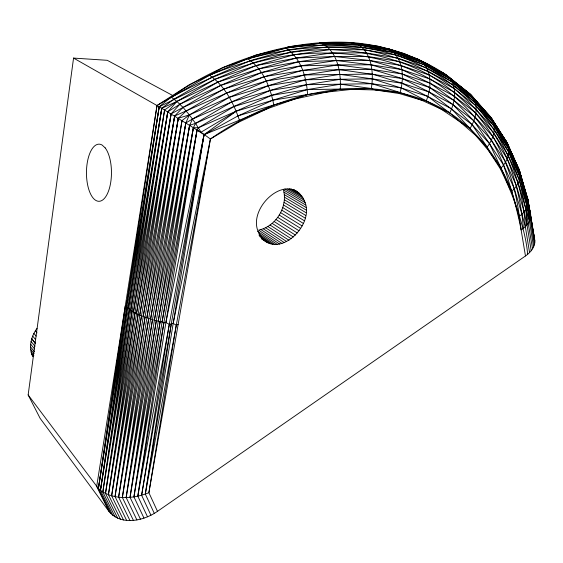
<?xml version="1.0" encoding="UTF-8"?>
<svg xmlns="http://www.w3.org/2000/svg" width="563" height="563" viewBox="0 0 563 563"><rect width="100%" height="100%" fill="white"/><g stroke="black" fill="none" stroke-linecap="round" stroke-linejoin="round"><path stroke-width="0.84" d="M279.565 244.025L258.593 230.112C275.856 226.586 288.066 206.931 283.428 189.907L305.146 202.624C314.731 228.05 272.562 264.16 258.072 231.393C247.446 205.516 291.317 168.478 305.146 202.624M32.745 356.583C28.27 347.385 31.141 336.273 37.01 328.384M173.453 95.9L107.273 60.318L73.556 58.08L28.15 394.93L40.135 418.358L109.145 511.654C121.326 525.99 143.882 520.874 157.485 511.338L525.469 255.975C530.846 252.287 535.962 246.115 534.618 239.169L527.763 199.042L519.009 169.336L506.186 141.243L491.147 117.688L474.039 98.863M525.469 255.975L521.141 229.986C526.813 226.22 532.528 219.394 530.142 212.167M110.862 513.646L98.398 488.494L125.246 306.033L132.08 311.114L105.506 493.462L117.702 518.227M127.203 307.729L100.46 490.331L112.867 515.419M129.476 309.411L102.825 492.006L115.141 516.954M132.08 311.114L134.979 312.775L108.441 494.736L120.468 519.241M534.85 241.07L528.059 201.484L519.86 171.835L507.587 143.685L492.618 120.257L472.54 96.794L450.4 79.045L424.826 64.991L396.028 55.068L364.289 49.804L330.009 49.607L293.731 54.787L256.095 65.597L217.881 82.099L179.921 104.211L171.103 113.86L138.125 314.379L111.643 495.785L123.466 519.973M134.979 312.775L141.461 315.913L115.042 496.58L126.633 520.402M141.461 315.913L143.291 316.216L145.008 317.356L118.624 497.143L129.954 520.543M145.008 317.356L146.915 317.567L148.674 318.7L122.354 497.453L133.396 520.381M148.674 318.7L150.652 318.806L152.432 319.932L126.161 497.523L136.886 519.916M152.432 319.932L154.452 319.925L156.24 321.03L130.046 497.319L140.447 519.149M156.24 321.03L158.287 320.931L160.075 321.994L133.938 496.869L143.987 518.115M160.075 321.994L162.123 321.783L163.875 322.789L137.815 496.172L147.506 516.785M531.205 250.739L526.989 224.771L524.111 211.681L516.496 185.924L505.609 161.919L491.386 140.067L473.835 120.82L452.997 104.627L428.992 91.945L402.003 83.24L372.34 78.883L340.376 79.277L306.61 84.696L271.647 95.337L236.2 111.2L204.024 134.691L171.272 323.971L145.324 494.075L154.29 513.386M534.759 243.012C530.663 209.703 523.393 176.691 508.502 146.387L507.587 143.685L491.147 117.688L470.548 94.443L445.91 74.633C417.296 55.786 384.043 44.702 349.848 42.457C306.124 40.184 262.731 50.381 222.751 67.659C200.027 78.109 178.274 90.488 159.209 106.794L100.46 490.331C114.444 500.282 133.642 498.86 148.885 492.688L210.407 138.998C278.023 91.438 374.958 67.032 449.703 112.938C478.297 131.594 499.627 159.716 511.781 191.462C517.833 212.286 525.849 232.512 527.651 254.321M109.145 511.654L96.674 486.509L157.014 105.52C199.042 80.425 245.004 61.473 293.731 54.787C340.214 49.565 388.611 55.772 429.78 78.954C462.99 98.757 489.148 129.223 503.575 165.107C510.514 186.423 516.876 207.951 521.141 229.986C518.889 208.416 509.663 188.176 500.331 168.801C506.074 163.101 510.268 154.635 508.502 146.387L493.638 123.128L474.116 99.496L472.54 96.794L448.317 76.631L420.188 60.445L391.208 50.403L359.293 45.019L324.844 44.709L288.369 49.811L250.563 60.544L212.152 77.004L174.037 99.095L161.75 108.279L102.825 492.006L164.607 109.947L176.909 101.424L214.967 79.299L253.329 62.796L291.078 52.014L327.483 46.891L361.882 47.151L393.741 52.486L422.651 62.479L448.317 76.631L470.548 94.443L491.147 117.688L508.502 146.387L519.86 171.835L530.627 217.142M500.331 168.801L488.944 151.074L487.178 147.07C492.724 139.596 496.538 129.314 492.618 120.257L474.116 99.496L452.089 81.895L426.648 67.933L397.999 58.151L366.414 52.964L332.325 52.816L296.244 58.045L258.804 68.869L217.881 82.099L176.909 101.424L167.753 111.833L108.441 494.736L138.125 314.379M534.343 244.954L527.841 204.024L520.05 177.282L508.931 149.272L494.173 126.232L475.925 105.844L454.214 88.602L429.147 74.978L400.919 65.456L369.814 60.515L336.252 60.537L298.594 61.754L261.429 72.592L183.045 107.42L171.103 113.86L111.643 495.785L174.636 115.992L183.045 107.42L220.795 85.372L258.804 68.869L298.594 61.754L334.429 56.476L368.272 56.539L399.646 61.613L428.098 71.276L453.37 85.09L475.249 102.529L493.638 123.128L508.931 149.272L520.198 174.502C520.318 181.124 516.362 187.015 511.781 191.462L509.487 188.014L501.098 168.196L489.493 143.621L473.835 120.82L453.989 100.453L429.956 83.155L401.813 69.608L369.814 60.515L334.429 56.476L296.244 58.045L256.095 65.597L214.967 79.299L159.209 106.794L126.203 306.835M533.604 246.918L527.095 206.586L519.367 180.153L508.269 155.487L493.772 132.981L475.848 113.114L454.531 96.357L429.956 83.155L402.292 74.006L371.024 64.808L337.793 64.921L263.92 76.674L174.636 115.992L115.042 496.58L178.288 118.244L186.219 111.017L223.701 89.038L300.733 65.843L336.252 60.537L371.024 64.808L401.813 69.608L429.78 78.954L454.608 92.381L476.129 109.398L494.223 129.532L508.868 152.327L520.05 177.282L530.191 219.056M529.572 252.569L525.314 226.586L521.915 214.13L514.357 188.753L503.575 165.107L489.493 143.621L472.146 124.712L452.997 104.627L429.675 87.504L402.348 78.574L339.003 69.559L266.215 81.058L226.523 93.036L189.386 114.908L182.032 120.559L118.624 497.143L178.288 118.244L189.386 114.908L266.215 81.058L302.648 70.269L371.84 69.355L402.292 74.006L429.675 87.504L453.989 100.453L475.066 116.942L492.815 136.506L507.179 158.703L518.171 183.052L529.438 220.985M73.556 58.08L159.209 106.794L98.398 488.494L100.46 490.331L161.75 108.279L176.909 101.424L183.045 107.42L189.386 114.908L195.523 123.374L201.019 132.221L210.407 138.998L238.698 122.178L267.207 108.786L273.78 104.957L295.526 98.891L340.284 89.067L375.352 89.974L400.103 92.515L421.279 100.059L449.703 112.938L475.306 135.092L487.178 147.07L472.146 124.712L428.992 91.945L402.348 78.574L371.84 69.355L337.793 64.921L300.733 65.843L261.429 72.592L220.795 85.372L179.921 104.211L167.753 111.833L133.522 311.691M189.386 114.908L185.818 122.938L126.161 497.523L189.604 125.324L192.511 119.046L229.24 97.35L304.287 74.942L372.284 74.07L402.003 83.24L451.554 108.821L470.035 128.505L488.944 151.074L501.098 168.196M417.443 58.904L450.4 79.045L474.116 99.496C478.353 109.018 475.214 120.01 470.035 128.505L441.399 109.335L426.325 100.805L401.243 87.898L340.376 79.277L305.61 79.77L270.113 90.467L195.523 123.374L189.604 125.324L130.046 497.319L193.355 127.71L195.523 123.374L231.773 101.875L268.305 85.682L339.855 74.365L372.34 78.883L427.866 96.414L449.703 112.938C455.84 101.185 457.846 83.5 445.91 74.633L417.443 58.904L388.463 48.847L349.848 42.457L322.085 43.098L288.383 46.701L285.638 48.151L247.826 58.841L222.751 67.659L171.37 97.265L176.909 101.424M159.209 106.794L193.355 127.71L133.938 496.869L197.036 130.074L198.38 127.773L234.109 106.506L271.647 95.337L340.516 84.197L371.291 88.49L375.352 89.974L399.202 93.528L421.279 100.059L426.325 100.805C431.117 88.609 432.285 72.683 422.651 62.479L391.208 50.403L388.463 48.847L420.188 60.445M158.287 320.931L193.355 127.71L197.036 130.074L137.815 496.172L204.024 134.691L238.001 115.894L272.865 100.186L307.271 89.63L340.284 89.067C341.22 72.275 337.336 49.481 319.854 42.57M150.947 515.215L141.616 495.243L169.28 324.365L173.193 323.465L176.282 325.125L178.126 324.534M167.753 111.833L105.506 493.462L164.607 109.947L130.771 310.079M176.282 325.125L148.885 492.688L157.485 511.338M128.308 308.433L161.75 108.279M28.15 394.93L98.398 488.494L157.014 105.52L189.604 84.527L209.457 75.238L255.862 55.047L285.638 48.151L322.085 43.098L356.534 43.442L391.208 50.403C403.741 60.114 404.086 78.461 400.103 92.515L372.016 83.718L306.61 84.696L270.113 90.467L231.773 101.875L192.511 119.046L185.818 122.938L122.354 497.453L182.032 120.559L146.915 317.567M136.563 313.253L171.103 113.86M141.616 495.243L171.272 323.971M139.814 314.773L174.636 115.992M143.291 316.216L178.288 118.244M150.652 318.806L185.818 122.938M154.452 319.925L189.604 125.324M162.123 321.783L197.036 130.074L201.019 132.221L236.2 111.2L272.865 100.186L307.588 94.5L323.211 92.501L349.919 89.58L371.291 88.49C374.057 72.747 371.847 52.092 356.534 43.442L377.998 46.194L404.023 53.506L415.079 58.446M173.193 323.465L210.407 138.998L145.324 494.075L204.024 134.691L267.207 108.786L307.588 94.5C306.546 77.363 301.071 57.715 285.638 48.151C322.508 42.858 360.25 44.21 396.028 55.068C426.268 65.512 453.898 82.543 475.925 105.844C505.377 139.082 522.781 182.313 525.314 226.586M163.875 322.789L165.909 322.493L204.024 134.691L197.036 130.074M238.698 122.178L239.507 120.468C233.751 103.282 224.813 85.682 209.457 75.238C247.734 59.418 288.46 49.685 330.009 49.607C364.5 50.754 398.667 58.496 429.147 74.978C454.925 90.193 476.91 111.108 492.815 136.506C507.073 161.046 515.807 188.316 519.29 216.438C524.442 212.35 529.22 205.988 527.763 199.042L519.009 169.336L506.186 141.243L493.47 121.875M399.202 93.528L400.103 92.515M236.2 111.2L198.38 127.773L193.355 127.71M238.001 115.894L273.78 104.957C270.458 87.596 263.252 68.827 247.826 58.841C285.68 48.334 325.252 44.21 364.289 49.804C396.809 55.751 427.936 68.334 454.214 88.602C477.044 107.575 495.166 131.552 507.179 158.703C515.975 180.983 521.521 204.439 523.358 228.332M322.085 43.098L359.293 45.019L393.741 52.486L424.826 64.991L452.089 81.895L475.249 102.529L494.173 126.232L508.868 152.327L519.367 180.153L525.842 209.154L532.563 248.846M421.398 61.268L427.711 64.098L434.291 68.292M165.909 322.493L169.28 324.365M466.178 91.361L470.548 94.443L472.54 96.794M293.189 189.358L297.363 191.716M293.133 189.576L299.122 193.032M290.994 188.95L300.726 194.58M289.41 188.929L302.141 196.311M287.63 189.105L303.366 198.246M284.885 189.006L304.365 200.365M284.005 192.236L305.716 205.009M284.364 194.664L306.054 207.487M284.484 197.184L306.152 210.069M284.378 199.766L306.026 212.715M284.048 202.37L305.667 215.39M283.506 204.974L305.09 218.057M282.732 207.571L304.287 220.724M281.753 210.126L303.267 223.356M280.585 212.624L302.057 225.918M279.22 215.031L300.649 228.402M277.665 217.332L299.052 230.767M275.961 219.5L297.306 233.005M435.755 69.228L437.212 70.157M274.125 221.519L295.42 235.088M272.14 223.377L293.386 237.009M270.043 225.038L291.24 238.733M267.861 226.516L289.009 240.267M265.595 227.762L286.701 241.555M263.301 228.789L284.357 242.625M260.95 229.57L281.972 243.455M257.699 231.358L277.193 244.342M259.008 233.807L274.857 244.405M258.91 235.024L272.576 244.187M259.606 236.474L270.381 243.716M261.394 238.346L268.284 242.984M261.295 238.628L266.306 242.006M447.24 76.364L443.18 73.113L447.353 76.343M448.739 77.42L450.126 78.496M451.519 79.573L452.905 80.65M454.299 81.726L455.685 82.803M457.079 83.88L468.191 92.494L471.118 95.675L468.191 92.494M443.18 73.113L445.087 74.619M459.415 86.111L461.442 87.737M462.8 88.82L464.151 89.904M451.561 79.756L452.891 80.826M460.189 86.709L464.172 89.918M504.793 139.624L506.186 141.243L517.334 166.226L514.716 160.8M35.335 330.861L37.017 332.853M33.886 333.444L36.123 336.104M32.696 336.09L35.476 339.426M35.631 343.472L31.746 338.778L35.434 343.634M31.071 341.488L34.948 346.203M30.662 344.183L34.533 348.919M30.536 346.85L34.399 351.601M30.676 349.433L33.991 353.522M31.099 351.945L33.857 355.366M31.795 354.331L33.449 356.386M501.915 135.535L503.85 138.371L501.971 135.387M492.055 119.722L489.233 115.422L492.062 119.856M493.477 122.072L494.891 124.289M496.306 126.513L497.727 128.73M499.142 130.947L501.028 133.903M526.124 195.255L527.763 199.042L530.733 215.228M518.41 169.512L517.678 167.007L519.009 169.336L527.468 199.182M529.389 210.407L529.966 211.561L527.763 199.042M517.678 167.007L518.973 171.138M520.522 176.085L522.323 181.856M523.358 185.157L526.968 196.712L527.503 199.992M534.618 239.169L532.844 229.598M527.798 200.836L528.636 204.96M528.967 206.614L529.966 211.561M530.1 212.42L530.374 214.137M530.649 215.854L532.57 227.881M525.842 209.154L526.989 224.771M450.238 78.686L448.908 77.617L450.189 78.736M105.175 147.879L102.128 145.064A28.579 12.506 -89.9 0 0 86.66 177.957A28.579 12.506 -89.9 0 0 106.175 196.015A28.579 12.506 -89.9 0 0 105.175 147.879"/></g></svg>
